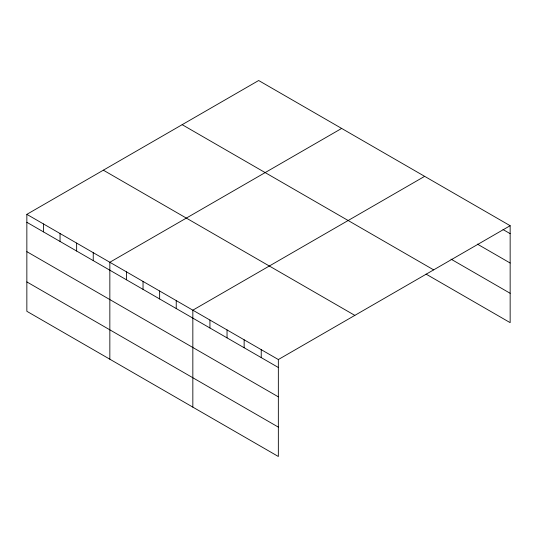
<?xml version="1.0" encoding="UTF-8"?>
<svg xmlns="http://www.w3.org/2000/svg" width="537" height="537" viewBox="0 0 537 537"><rect width="100%" height="100%" fill="white"/><g stroke="black" fill="none" stroke-linecap="round" stroke-linejoin="round"><path stroke-width="0.81" d="M278.341 396.856L278.341 359.542L26.85 214.35L26.85 311.292L278.341 456.484L278.341 396.856L26.85 251.658M426.069 274.105L510.15 322.65L510.15 225.708L258.659 80.516L26.85 214.35M341.653 128.43L109.843 262.264L109.843 359.206M424.646 176.344L192.837 310.178L192.837 407.12M278.341 359.542L510.15 225.708M503.021 229.541L510.15 233.655M477.373 244.1L510.15 263.023M451.006 259.136L510.15 293.283M182.164 124.678L433.654 269.876M103.346 170.182L354.836 315.38M26.85 222.291L278.341 367.489M26.85 281.918L278.341 427.116M261.237 349.674L261.237 357.615M244.14 339.8L244.14 347.741M227.037 329.926L227.037 337.867M209.933 320.052L209.933 327.993M176.237 300.592L176.237 308.54M159.637 291.014L159.637 298.955M143.037 281.428L143.037 289.369M126.443 271.843L126.443 279.79M93.243 252.679L93.243 260.626M76.643 243.1L76.643 251.041M60.05 233.514L60.05 241.455M43.45 223.929L43.45 231.877"/></g></svg>
